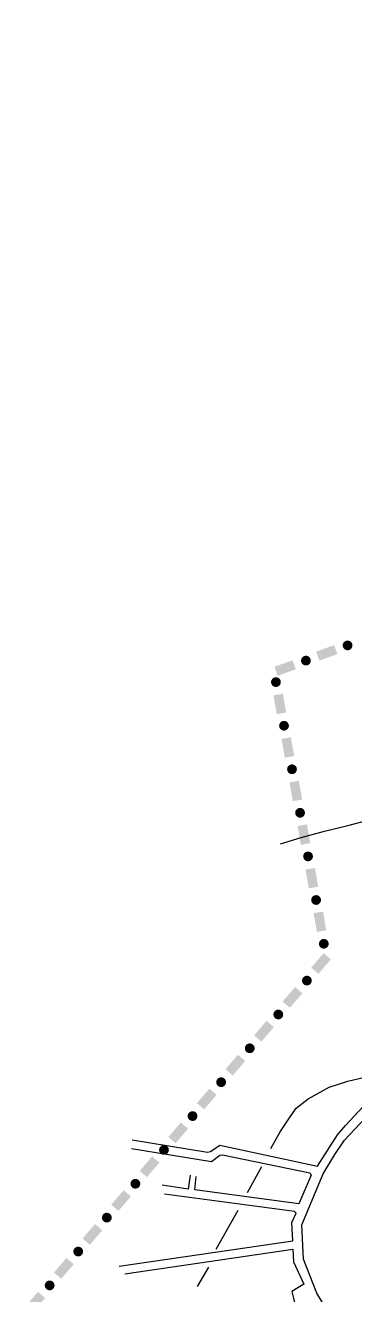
# Model space of a CAD drawing. Extents: x 673693 to 677773, y 7546493 to 7550545.
# Drawn here: x 675831 to 676251, y 7548745 to 7550367 of the extents above; entities that cross this region are included whole.
import ezdxf

# ---------------------------------------------------------------- set-up
doc = ezdxf.new("R2010")
doc.units = 0
doc.header["$LTSCALE"] = 60
doc.header["$MEASUREMENT"] = 0
for name, color, linetype in [('LIMITE-PROJETO', 1, 'CONTINUOUS'), ('RIO', 4, 'CONTINUOUS'), ('RUA', 7, 'CONTINUOUS')]:
    doc.layers.add(name, color=color, linetype=linetype)

# ---------------------------------------------------------------- blocks, each defined once
blk = doc.blocks.new('R3')
at = {"layer": 'LIMITE-PROJETO', "const_width": 6.23}
blk.add_lwpolyline([(-25.1, 0.3, 1), (-31.3, 0.3, 1)], format="xyb", close=True, dxfattribs=at)
at = {"layer": 'LIMITE-PROJETO'}
blk.add_solid([(12.3, 6.1), (12.2, -6.1), (-12.1, 6.3), (-12.2, -5.9)], dxfattribs=at)

msp = doc.modelspace()

# ---------------------------------------------------------------- linework, layer by layer
at = {"layer": 'LIMITE-PROJETO', "const_width": 6.23}
msp.add_lwpolyline([(676209.7, 7549191.1, 1), (676213.7, 7549195.8, 1)], format="xyb", close=True, dxfattribs=at)
at = {"layer": 'LIMITE-PROJETO'}
msp.add_solid([(676204.9, 7549155), (676195.6, 7549162.9), (676220.7, 7549173.5), (676211.5, 7549181.4)], dxfattribs=at)
at = {"layer": 'RIO'}
for points in [[(676156.5, 7549321.1), (676182.7, 7549329.3), (676212.8, 7549337.4), (676242.5, 7549344.4), (676268.5, 7549351.2), (676297, 7549358), (676325.3, 7549367), (676349.2, 7549372.3), (676375.8, 7549379.4), (676399.2, 7549383.3), (676422.8, 7549389.8), (676443.2, 7549393.8), (676462.9, 7549399.8), (676480.8, 7549404.5), (676496.7, 7549409.3), (676511.8, 7549413.1), (676527, 7549414), (676541.6, 7549415.8), (676544.3, 7549415.8)], [(676144, 7548931.9), (676156, 7548953.2), (676166.4, 7548968.6), (676176.2, 7548983.3), (676191.8, 7548995.3), (676218.5, 7549010.2), (676242.5, 7549017.8), (676265.8, 7549023.5), (676292.1, 7549027.8)], [(676114.3, 7548875.8), (676132.6, 7548908.7)], [(676074.2, 7548803), (676102.2, 7548852.9)], [(676050.4, 7548755.3), (676064.8, 7548780)]]:
    msp.add_lwpolyline(points, dxfattribs=at)
at = {"layer": 'RUA'}
for points in [[(675967, 7548943.1), (676063.3, 7548927.3), (676066.8, 7548927.9), (676079.1, 7548936.1), (676203.8, 7548909.3), (676229.1, 7548949.1), (676239.3, 7548961.3), (676495.7, 7549236.7), (676520.8, 7549271.4), (676534.8, 7549299.2), (676541.6, 7549317.9), (676548.2, 7549350.1), (676553.5, 7549505.1), (676571, 7549627.4), (676576.5, 7549651.5), (676665.7, 7549819.8), (676681.3, 7549870.9), (676755.3, 7550292.1), (676753.1, 7550317.9), (676746.9, 7550335.3), (676734.5, 7550351.3), (676716.3, 7550362.8), (676694.1, 7550367)], [(676653.6, 7548711.8), (676651.9, 7548701.6), (676495.4, 7548563.7), (676379.6, 7548464), (676359, 7548489.3), (676202.8, 7548746.9), (676185.6, 7548790.4), (676183.6, 7548834.1), (676210.7, 7548899.3), (676225.9, 7548924), (676238.3, 7548942.5), (676291.2, 7548999.2), (676317.9, 7549009.9), (676417.4, 7549060.9), (676460.4, 7549071.5), (676492.1, 7549090.8), (676538, 7549100), (676587.9, 7549136.8), (676668.3, 7549143.3), (676662, 7549057.7)], [(675966.1, 7548931.8), (676068.2, 7548915.4), (676078.8, 7548923.3), (676082.3, 7548923.9), (676193.7, 7548900.6), (676195.4, 7548897.9), (676179.7, 7548861.2), (676047.2, 7548879.1), (676048.5, 7548895.9)], [(676041, 7548897.9), (676038.6, 7548880), (676005.1, 7548884.8)], [(675950.2, 7548781.3), (676172.2, 7548813.8), (676170.9, 7548837.2), (676176.4, 7548849.4), (676174.1, 7548851.3), (676008.1, 7548873.4)], [(675957.5, 7548771.8), (676172.2, 7548803.2), (676173.1, 7548787.1), (676186, 7548758.6), (676170.8, 7548748.9), (676180.5, 7548709.6), (676174.2, 7548693.5), (676141.6, 7548687), (676113.5, 7548667.4), (676089.4, 7548659.6), (676058.9, 7548620.4)]]:
    msp.add_lwpolyline(points, dxfattribs=at)

# ---------------------------------------------------------------- block references
at = {"layer": 'LIMITE-PROJETO', "xscale": 1.0000005, "yscale": 1.0000005, "zscale": 1.0000005}
for p, rotation in [((676215.5, 7549565.3), 200.0499308708729), ((676162.3, 7549545.9), 200.0499308708729), ((676155.4, 7549500), 280.4327325750878), ((676165.7, 7549444.3), 280.4327325750878), ((676175.9, 7549388.7), 280.4327325750878), ((676186.2, 7549333), 280.4327325750878), ((676196.4, 7549277.3), 280.4327325750878), ((676206.7, 7549221.6), 280.4327325750878), ((676171.7, 7549125), 229.859432998582), ((676135.2, 7549081.7), 229.859432998582), ((676098.7, 7549038.5), 229.859432998582), ((676062.2, 7548995.2), 229.859432998582), ((676025.7, 7548951.9), 229.859432998582), ((675989.2, 7548908.6), 229.859432998582), ((675952.7, 7548865.4), 229.859432998582), ((675916.2, 7548822.1), 229.859432998582), ((675879.7, 7548778.8), 229.859432998582), ((675843.2, 7548735.5), 229.859432998582)]:
    msp.add_blockref('R3', p, dxfattribs=dict(at, rotation=rotation))

doc.saveas('drawing.dxf')
